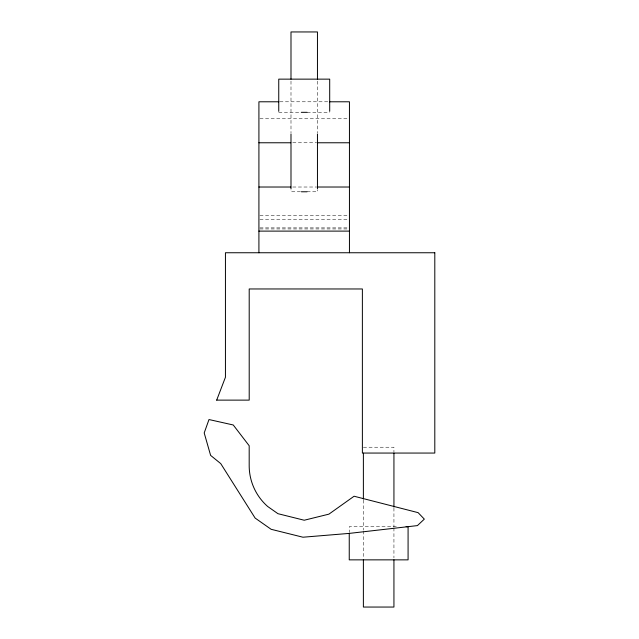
<?xml version="1.0" encoding="UTF-8"?>
<svg xmlns="http://www.w3.org/2000/svg" width="639" height="639" viewBox="0 0 639 639"><rect width="100%" height="100%" fill="white"/><g stroke="black" fill="none" stroke-linecap="round" stroke-linejoin="round"><path stroke-width="0.48" stroke-dasharray="3.19 2.4" d="M279.81 101.785L328.558 101.785M278.748 112.328L300.306 112.328M307.159 112.328L329.7 112.328M259.913 118.766L349.445 118.766M292.742 142.769L316.617 142.769M292.742 187.019L316.617 187.019M300.442 191.772L290.993 191.772L290.993 189.783M307.055 191.772L317.455 191.772L317.455 189.783M259.913 215.527L348.455 215.527M259.913 219.457L348.455 219.457M259.913 227.883L349.445 227.883M259.913 228.938L349.445 228.938M363.383 447.228L393.936 447.228L393.936 452.212M396.308 526.672L349.245 526.672L349.245 532.439M393.936 508.029L393.936 526.967M393.936 527.958L393.936 557.863M363.383 500.049L363.383 529.955M363.383 530.953L363.383 557.863M317.455 81.137L317.455 132.968M290.993 81.137L290.993 132.968"/><path stroke-width="0.96" d="M216.693 400.126L225.439 377.234L225.439 252.748L434.8 252.756M349.245 533.397L417.419 525.601L424.32 519.124L418.114 512.654L354.086 496.231L328.909 514.147L304.22 520.234L277.957 513.692L267.693 506.495A54.435 54.435 0 0 1 249.186 465.599L249.186 445.75L233.251 424.983L208.993 419.543L204.2 432.938L210.614 455.383L220.743 463.61L255.121 518.061L271.136 529.3L302.95 537.215L349.245 533.397L349.245 559.86L408.081 559.86L408.081 526.672L406.116 526.672M278.812 101.785L258.915 101.785L258.915 252.74M329.548 101.785L349.445 101.785L349.445 252.74M301.281 112.328L307.159 112.328M258.915 142.769L290.753 142.769M317.615 142.769L349.445 142.769M258.915 187.019L290.753 187.019M317.615 187.019L349.445 187.019M301.384 191.772L307.055 191.772M258.915 231.11L349.445 231.11M216.693 400.126L249.21 400.126L249.202 288.964L362.377 288.972L362.385 453.059L434.8 453.059L434.8 252.748M393.936 453.203L393.936 507.031M393.936 559.86L393.936 607.05L363.383 607.05L363.383 559.86M363.383 453.203L363.383 499.059M329.7 111.354L329.7 79.14L278.748 79.14L278.748 111.354M317.455 79.14L317.455 31.95L290.993 31.95L290.993 79.14M317.455 133.966L317.455 188.785M290.993 133.966L290.993 188.785"/></g></svg>
